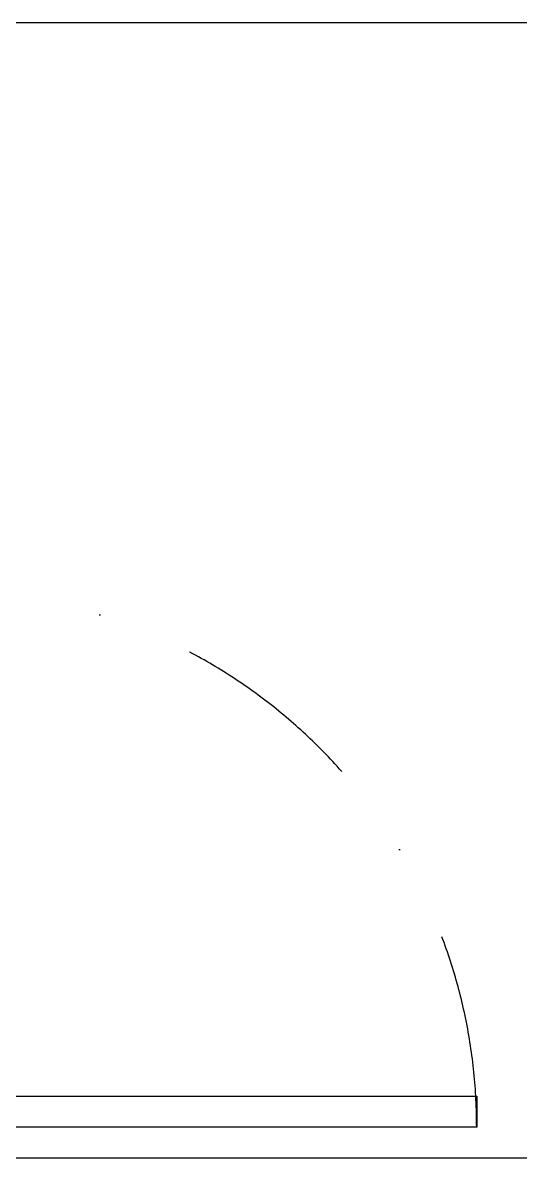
# Model space of a CAD drawing. Header units: millimetres. Extents: x -33000 to 294000, y 0 to 42408.
# Drawn here: x 56093 to 56732, y 18335 to 19795 of the extents above; entities that cross this region are included whole.
import ezdxf

# ---------------------------------------------------------------- set-up
doc = ezdxf.new("R2010")
doc.units = ezdxf.units.MM
doc.header["$LTSCALE"] = 50
doc.linetypes.add('DASHDOTX2', pattern=[2, 1, -0.5, 0, -0.5])
doc.layers.add('arch', color=8, linetype='Continuous')

msp = doc.modelspace()

# ---------------------------------------------------------------- linework, layer by layer
at = {"layer": 'arch'}
for p, q in [((57476.2, 19794.6), (55976.2, 19794.6)), ((57486.2, 18334.6), (55966.2, 18334.6))]:
    msp.add_line(p, q, dxfattribs=at)
at = {"layer": 'arch', "linetype": 'Continuous', "ltscale": 4}
for p, q in [((55986.2, 18414.6), (56676.2, 18414.6)), ((56676.2, 18414.6), (56676.2, 18374.6)), ((56676.2, 18374.6), (55986.2, 18374.6))]:
    msp.add_line(p, q, dxfattribs=at)
at = {"layer": 'arch', "linetype": 'DASHDOTX2', "ltscale": 5}
msp.add_arc((55986.2, 18374.6), 690, 0, 90, dxfattribs=at)

doc.saveas('drawing.dxf')
